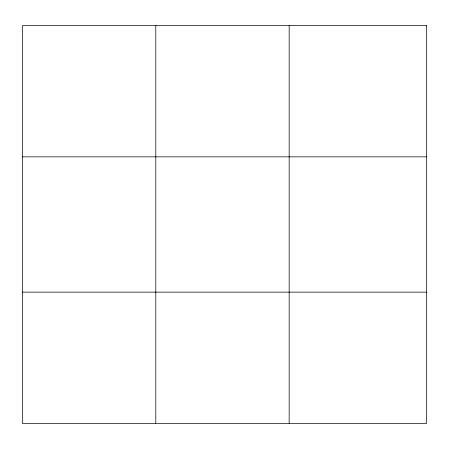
<?xml version="1.0" encoding="UTF-8"?>
<svg xmlns="http://www.w3.org/2000/svg" width="449" height="449" viewBox="0 0 449 449"><rect width="100%" height="100%" fill="white"/><g stroke="black" fill="none" stroke-linecap="round" stroke-linejoin="round"><path stroke-width="0.67" d="M155.803 423.446L155.803 25.554M289.156 423.446L289.156 25.554M22.45 156.858L426.55 156.858M22.45 292.142L426.55 292.142M426.55 25.554L426.55 423.446L22.45 423.446L22.45 25.554L426.55 25.554"/></g></svg>
